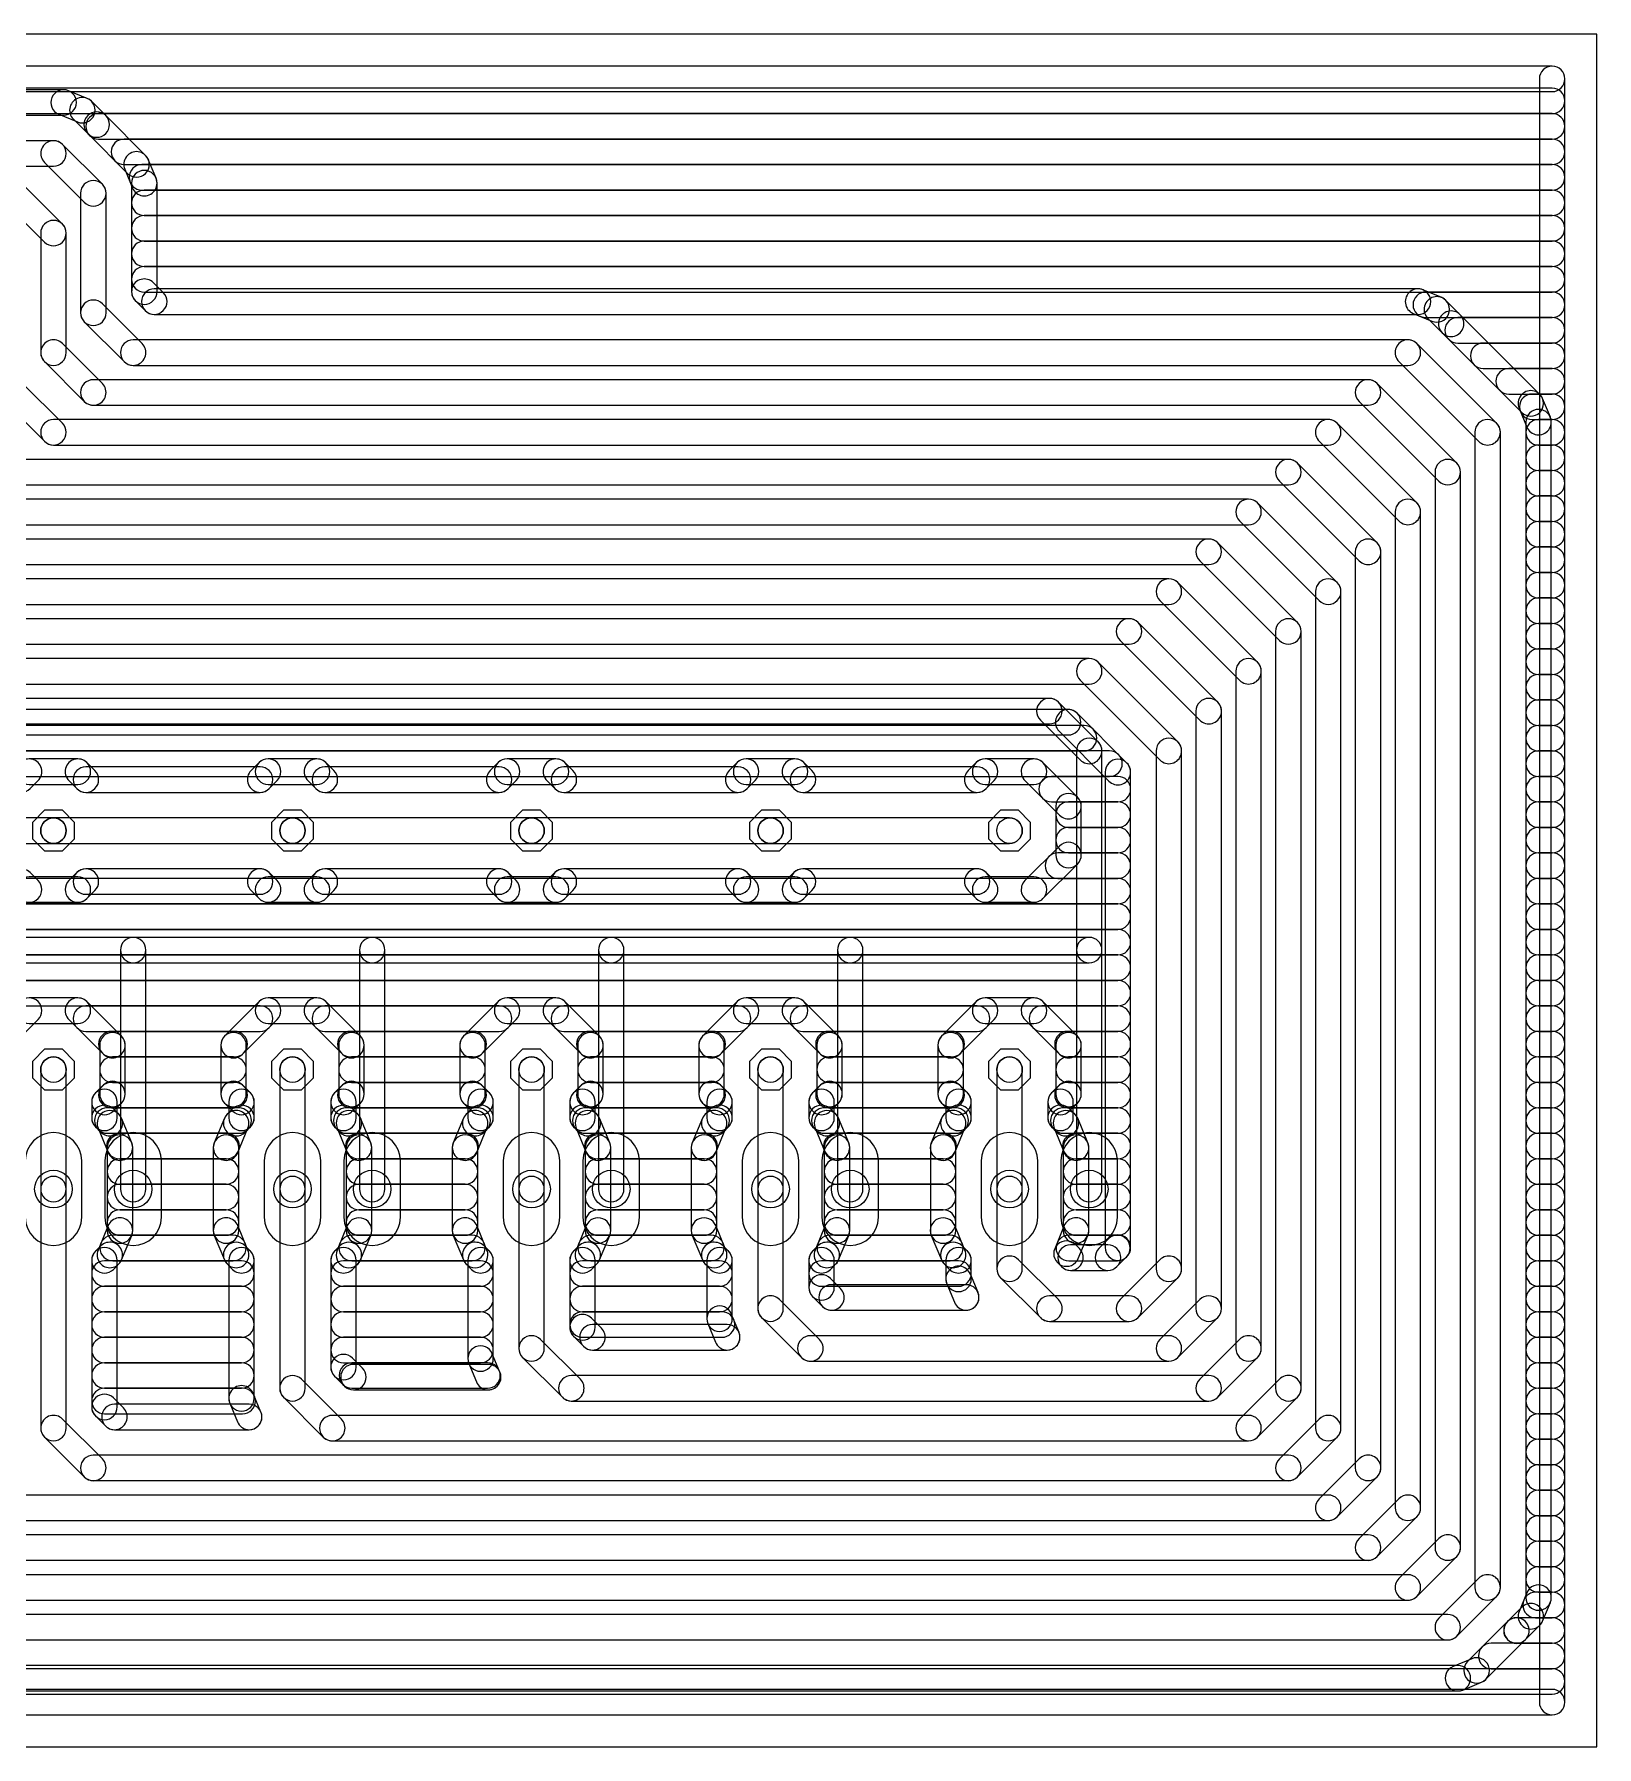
# Model space of a CAD drawing. Extents: x -1.3 to 82.2, y -1.3 to 53.3.
# Drawn here: x 32.4 to 82.2, y -1.3 to 53.3 of the extents above; entities that cross this region are included whole.
import ezdxf

# ---------------------------------------------------------------- set-up
doc = ezdxf.new("R2010")
doc.units = 0
for name, color, linetype in [('16', 174, 'CONTINUOUS'), ('17', 94, 'CONTINUOUS'), ('20', 178, 'CONTINUOUS'), ('44', 250, 'CONTINUOUS')]:
    doc.layers.add(name, color=color, linetype=linetype)

# ---------------------------------------------------------------- blocks, each defined once
blk = doc.blocks.new('OCTAGONP')
blk.add_lwpolyline([(-0.5, -0.2071), (-0.5, 0.2071), (-0.2071, 0.5), (0.2071, 0.5), (0.5, 0.2071), (0.5, -0.2071), (0.2071, -0.5), (-0.2071, -0.5)], close=True)
blk = doc.blocks.new('LONGP100')
blk.add_lwpolyline([(-0.5, -0.5), (0.5, -0.5, 1), (0.5, 0.5), (-0.5, 0.5, 1)], format="xyb", close=True)

msp = doc.modelspace()

# ---------------------------------------------------------------- linework, layer by layer
at = {"layer": '16'}
for points in [[(0.1524, 51.5012), (80.7976, 51.5012, 1), (80.7976, 52.314), (0.1524, 52.314, 1)], [(80.3912, 51.9076), (80.3912, 0.1524, 1), (81.204, 0.1524), (81.204, 51.9076, 1)], [(0.1524, 50.8), (80.7976, 50.8, 1), (80.7976, 51.6128), (0.1524, 51.6128, 1)], [(33.3434, 51.562), (3.4866, 51.562, 1), (3.4866, 50.7492), (33.3434, 50.7492, 1)], [(34.0963, 51.2836), (33.4989, 51.5311, 1), (33.1878, 50.7801), (33.7853, 50.5327, 1)], [(34.6855, 50.7382), (34.2282, 51.1955, 1), (33.6535, 50.6207), (34.1107, 50.1635, 1)], [(35.9555, 49.4682), (34.6855, 50.7382, 1), (34.1107, 50.1635), (35.3807, 48.8935, 1)], [(34.4553, 49.9872), (80.7976, 49.9872, 1), (80.7976, 50.8), (34.4553, 50.8, 1)], [(33.02, 49.9364), (3.81, 49.9364, 1), (3.81, 49.1236), (33.02, 49.1236, 1)], [(34.5774, 48.5474), (33.3074, 49.8174, 1), (32.7326, 49.2426), (34.0026, 47.9726, 1)], [(35.2681, 49.1744), (80.7976, 49.1744, 1), (80.7976, 49.9872), (35.2681, 49.9872, 1)], [(36.2911, 48.7389), (36.0436, 49.3363, 1), (35.2927, 49.0253), (35.5401, 48.4278, 1)], [(35.8391, 48.3616), (80.7976, 48.3616, 1), (80.7976, 49.1744), (35.8391, 49.1744, 1)], [(33.3074, 47.2774), (32.0374, 48.5474, 1), (31.4626, 47.9726), (32.7326, 46.7026, 1)], [(34.6964, 44.45), (34.6964, 48.26, 1), (33.8836, 48.26), (33.8836, 44.45, 1)], [(36.322, 45.1233), (36.322, 48.5834, 1), (35.5092, 48.5834), (35.5092, 45.1233, 1)], [(35.9156, 47.5488), (80.7976, 47.5488, 1), (80.7976, 48.3616), (35.9156, 48.3616, 1)], [(35.9156, 46.736), (80.7976, 46.736, 1), (80.7976, 47.5488), (35.9156, 47.5488, 1)], [(33.4264, 43.18), (33.4264, 46.99, 1), (32.6136, 46.99), (32.6136, 43.18, 1)], [(35.9156, 45.9232), (80.7976, 45.9232, 1), (80.7976, 46.736), (35.9156, 46.736, 1)], [(35.9156, 45.1104), (80.7976, 45.1104, 1), (80.7976, 45.9232), (35.9156, 45.9232, 1)], [(36.5207, 45.093), (36.203, 45.4107, 1), (35.6282, 44.836), (35.946, 44.5182, 1)], [(35.8474, 43.4674), (34.5774, 44.7374, 1), (34.0026, 44.1626), (35.2726, 42.8926, 1)], [(76.5234, 45.212), (36.2333, 45.212, 1), (36.2333, 44.3992), (76.5234, 44.3992, 1)], [(77.2763, 44.9336), (76.6789, 45.1811, 1), (76.3678, 44.4301), (76.9653, 44.1827, 1)], [(76.7686, 44.2976), (80.7976, 44.2976, 1), (80.7976, 45.1104), (76.7686, 45.1104, 1)], [(77.8655, 44.3882), (77.4082, 44.8455, 1), (76.8335, 44.2707), (77.2907, 43.8135, 1)], [(80.4055, 41.8482), (77.8655, 44.3882, 1), (77.2907, 43.8135), (79.8307, 41.2735, 1)], [(77.7877, 43.4848), (80.7976, 43.4848, 1), (80.7976, 44.2976), (77.7877, 44.2976, 1)], [(34.5774, 42.1974), (33.3074, 43.4674, 1), (32.7326, 42.8926), (34.0026, 41.6226, 1)], [(76.2, 43.5864), (35.56, 43.5864, 1), (35.56, 42.7736), (76.2, 42.7736, 1)], [(79.0274, 40.9274), (76.4874, 43.4674, 1), (75.9126, 42.8926), (78.4526, 40.3526, 1)], [(78.6005, 42.672), (80.7976, 42.672, 1), (80.7976, 43.4848), (78.6005, 43.4848, 1)], [(79.4133, 41.8592), (80.7976, 41.8592, 1), (80.7976, 42.672), (79.4133, 42.672, 1)], [(31.4626, 41.6226), (32.7326, 40.3526, 1), (33.3074, 40.9274), (32.0374, 42.1974, 1)], [(74.93, 42.3164), (34.29, 42.3164, 1), (34.29, 41.5036), (74.93, 41.5036, 1)], [(77.7574, 39.6574), (75.2174, 42.1974, 1), (74.6426, 41.6226), (77.1826, 39.0826, 1)], [(80.7411, 41.1189), (80.4936, 41.7163, 1), (79.7427, 41.4053), (79.9901, 40.8078, 1)], [(80.1629, 41.0464), (80.7976, 41.0464, 1), (80.7976, 41.8592), (80.1629, 41.8592, 1)], [(33.02, 40.2336), (73.66, 40.2336, 1), (73.66, 41.0464), (33.02, 41.0464, 1)], [(73.3726, 40.3526), (75.9126, 37.8126, 1), (76.4874, 38.3874), (73.9474, 40.9274, 1)], [(79.1464, 3.81), (79.1464, 40.64, 1), (78.3336, 40.64), (78.3336, 3.81, 1)], [(80.772, 3.4866), (80.772, 40.9634, 1), (79.9592, 40.9634), (79.9592, 3.4866, 1)], [(80.3656, 40.2336), (80.7976, 40.2336, 1), (80.7976, 41.0464), (80.3656, 41.0464, 1)], [(80.3656, 39.4208), (80.7976, 39.4208, 1), (80.7976, 40.2336), (80.3656, 40.2336, 1)], [(72.39, 39.7764), (31.75, 39.7764, 1), (31.75, 38.9636), (72.39, 38.9636, 1)], [(75.2174, 37.1174), (72.6774, 39.6574, 1), (72.1026, 39.0826), (74.6426, 36.5426, 1)], [(77.8764, 5.08), (77.8764, 39.37, 1), (77.0636, 39.37), (77.0636, 5.08, 1)], [(80.3656, 38.608), (80.7976, 38.608, 1), (80.7976, 39.4208), (80.3656, 39.4208, 1)], [(30.48, 37.6936), (71.12, 37.6936, 1), (71.12, 38.5064), (30.48, 38.5064, 1)], [(70.8326, 37.8126), (73.3726, 35.2726, 1), (73.9474, 35.8474), (71.4074, 38.3874, 1)], [(75.7936, 38.1), (75.7936, 6.35, 1), (76.6064, 6.35), (76.6064, 38.1, 1)], [(80.3656, 37.7952), (80.7976, 37.7952, 1), (80.7976, 38.608), (80.3656, 38.608, 1)], [(80.3656, 36.9824), (80.7976, 36.9824, 1), (80.7976, 37.7952), (80.3656, 37.7952, 1)], [(69.85, 37.2364), (29.21, 37.2364, 1), (29.21, 36.4236), (69.85, 36.4236, 1)], [(72.6774, 34.5774), (70.1374, 37.1174, 1), (69.5626, 36.5426), (72.1026, 34.0026, 1)], [(75.3364, 7.62), (75.3364, 36.83, 1), (74.5236, 36.83), (74.5236, 7.62, 1)], [(80.3656, 36.1696), (80.7976, 36.1696, 1), (80.7976, 36.9824), (80.3656, 36.9824, 1)], [(80.3656, 35.3568), (80.7976, 35.3568, 1), (80.7976, 36.1696), (80.3656, 36.1696, 1)], [(27.94, 35.1536), (68.58, 35.1536, 1), (68.58, 35.9664), (27.94, 35.9664, 1)], [(68.2926, 35.2726), (70.8326, 32.7326, 1), (71.4074, 33.3074), (68.8674, 35.8474, 1)], [(73.2536, 35.56), (73.2536, 8.89, 1), (74.0664, 8.89), (74.0664, 35.56, 1)], [(80.3656, 34.544), (80.7976, 34.544, 1), (80.7976, 35.3568), (80.3656, 35.3568, 1)], [(67.31, 34.6964), (26.67, 34.6964, 1), (26.67, 33.8836), (67.31, 33.8836, 1)], [(70.1374, 32.0374), (67.5974, 34.5774, 1), (67.0226, 34.0026), (69.5626, 31.4626, 1)], [(72.7964, 10.16), (72.7964, 34.29, 1), (71.9836, 34.29), (71.9836, 10.16, 1)], [(80.3656, 33.7312), (80.7976, 33.7312, 1), (80.7976, 34.544), (80.3656, 34.544, 1)], [(66.04, 33.4264), (24.13, 33.4264, 1), (24.13, 32.6136), (66.04, 32.6136, 1)], [(68.8674, 30.7674), (66.3274, 33.3074, 1), (65.7526, 32.7326), (68.2926, 30.1926, 1)], [(70.7136, 33.02), (70.7136, 11.43, 1), (71.5264, 11.43), (71.5264, 33.02, 1)], [(80.3656, 32.9184), (80.7976, 32.9184, 1), (80.7976, 33.7312), (80.3656, 33.7312, 1)], [(80.3656, 32.1056), (80.7976, 32.1056, 1), (80.7976, 32.9184), (80.3656, 32.9184, 1)], [(5.08, 31.3436), (64.77, 31.3436, 1), (64.77, 32.1564), (5.08, 32.1564, 1)], [(23.8066, 30.988), (65.3667, 30.988, 1), (65.3667, 31.8008), (23.8066, 31.8008, 1)], [(64.4826, 31.4626), (65.7526, 30.1926, 1), (66.3274, 30.7674), (65.0574, 32.0374, 1)], [(65.0793, 31.107), (66.667, 29.5193, 1), (67.2418, 30.094), (65.654, 31.6818, 1)], [(70.2564, 12.7), (70.2564, 31.75, 1), (69.4436, 31.75), (69.4436, 12.7, 1)], [(80.3656, 31.2928), (80.7976, 31.2928, 1), (80.7976, 32.1056), (80.3656, 32.1056, 1)], [(4.6592, 30.48), (65.8747, 30.48, 1), (65.8747, 31.2928), (4.6592, 31.2928, 1)], [(80.3656, 30.48), (80.7976, 30.48, 1), (80.7976, 31.2928), (80.3656, 31.2928, 1)], [(65.6336, 30.48), (65.6336, 24.13, 1), (66.4464, 24.13), (66.4464, 30.48, 1)], [(68.9864, 13.97), (68.9864, 30.48, 1), (68.1736, 30.48), (68.1736, 13.97, 1)], [(4.5122, 29.6672), (66.6874, 29.6672, 1), (66.6874, 30.48), (4.5122, 30.48, 1)], [(31.9541, 30.107), (31.7001, 29.853, 1), (32.2748, 29.2782), (32.5288, 29.5322, 1)], [(33.7986, 30.226), (32.2414, 30.226, 1), (32.2414, 29.4132), (33.7986, 29.4132, 1)], [(34.3399, 29.853), (34.0859, 30.107, 1), (33.5112, 29.5322), (33.7652, 29.2782, 1)], [(39.5741, 30.107), (39.3201, 29.853, 1), (39.8948, 29.2782), (40.1488, 29.5322, 1)], [(41.4186, 30.226), (39.8614, 30.226, 1), (39.8614, 29.4132), (41.4186, 29.4132, 1)], [(41.9599, 29.853), (41.7059, 30.107, 1), (41.1312, 29.5322), (41.3852, 29.2782, 1)], [(47.1941, 30.107), (46.9401, 29.853, 1), (47.5148, 29.2782), (47.7688, 29.5322, 1)], [(49.0386, 30.226), (47.4814, 30.226, 1), (47.4814, 29.4132), (49.0386, 29.4132, 1)], [(49.5799, 29.853), (49.3259, 30.107, 1), (48.7512, 29.5322), (49.0052, 29.2782, 1)], [(54.8141, 30.107), (54.5601, 29.853, 1), (55.1348, 29.2782), (55.3888, 29.5322, 1)], [(56.6586, 30.226), (55.1014, 30.226, 1), (55.1014, 29.4132), (56.6586, 29.4132, 1)], [(57.1999, 29.853), (56.9459, 30.107, 1), (56.3712, 29.5322), (56.6252, 29.2782, 1)], [(62.4341, 30.107), (62.1801, 29.853, 1), (62.7548, 29.2782), (63.0088, 29.5322, 1)], [(64.2786, 30.226), (62.7214, 30.226, 1), (62.7214, 29.4132), (64.2786, 29.4132, 1)], [(65.667, 29.0059), (64.5659, 30.107, 1), (63.9912, 29.5322), (65.0922, 28.4312, 1)], [(66.548, 29.8067), (66.548, 14.6433, 1), (67.3608, 14.6433), (67.3608, 29.8067, 1)], [(80.3656, 29.6672), (80.7976, 29.6672, 1), (80.7976, 30.48), (80.3656, 30.48, 1)], [(39.6074, 29.972), (34.0526, 29.972, 1), (34.0526, 29.1592), (39.6074, 29.1592, 1)], [(47.2274, 29.972), (41.6726, 29.972, 1), (41.6726, 29.1592), (47.2274, 29.1592, 1)], [(54.8474, 29.972), (49.2926, 29.972, 1), (49.2926, 29.1592), (54.8474, 29.1592, 1)], [(62.4674, 29.972), (56.9126, 29.972, 1), (56.9126, 29.1592), (62.4674, 29.1592, 1)], [(64.8374, 28.8544), (66.9544, 28.8544, 1), (66.9544, 29.6672), (64.8374, 29.6672, 1)], [(80.3656, 28.8544), (80.7976, 28.8544, 1), (80.7976, 29.6672), (80.3656, 29.6672, 1)], [(65.786, 27.1614), (65.786, 28.7186, 1), (64.9732, 28.7186), (64.9732, 27.1614, 1)], [(65.3796, 28.0416), (66.9544, 28.0416, 1), (66.9544, 28.8544), (65.3796, 28.8544, 1)], [(80.3656, 28.0416), (80.7976, 28.0416, 1), (80.7976, 28.8544), (80.3656, 28.8544, 1)], [(25.4, 27.5336), (33.02, 27.5336, 1), (33.02, 28.3464), (25.4, 28.3464, 1)], [(33.02, 27.5336), (40.64, 27.5336, 1), (40.64, 28.3464), (33.02, 28.3464, 1)], [(40.64, 27.5336), (48.26, 27.5336, 1), (48.26, 28.3464), (40.64, 28.3464, 1)], [(48.26, 27.5336), (55.88, 27.5336, 1), (55.88, 28.3464), (48.26, 28.3464, 1)], [(55.88, 27.5336), (63.5, 27.5336, 1), (63.5, 28.3464), (55.88, 28.3464, 1)], [(65.3796, 27.2288), (66.9544, 27.2288, 1), (66.9544, 28.0416), (65.3796, 28.0416, 1)], [(80.3656, 27.2288), (80.7976, 27.2288, 1), (80.7976, 28.0416), (80.3656, 28.0416, 1)], [(64.5659, 25.773), (65.667, 26.8741, 1), (65.0922, 27.4488), (63.9912, 26.3478, 1)], [(65.0406, 26.416), (66.9544, 26.416, 1), (66.9544, 27.2288), (65.0406, 27.2288, 1)], [(80.3656, 26.416), (80.7976, 26.416, 1), (80.7976, 27.2288), (80.3656, 27.2288, 1)], [(0.1524, 25.6032), (66.9544, 25.6032, 1), (66.9544, 26.416), (0.1524, 26.416, 1)], [(31.7001, 26.027), (31.9541, 25.773, 1), (32.5288, 26.3478), (32.2748, 26.6018, 1)], [(32.2414, 25.654), (33.7986, 25.654, 1), (33.7986, 26.4668), (32.2414, 26.4668, 1)], [(34.0859, 25.773), (34.3399, 26.027, 1), (33.7652, 26.6018), (33.5112, 26.3478, 1)], [(34.0526, 25.908), (39.6074, 25.908, 1), (39.6074, 26.7208), (34.0526, 26.7208, 1)], [(39.3201, 26.027), (39.5741, 25.773, 1), (40.1488, 26.3478), (39.8948, 26.6018, 1)], [(39.8614, 25.654), (41.4186, 25.654, 1), (41.4186, 26.4668), (39.8614, 26.4668, 1)], [(41.7059, 25.773), (41.9599, 26.027, 1), (41.3852, 26.6018), (41.1312, 26.3478, 1)], [(41.6726, 25.908), (47.2274, 25.908, 1), (47.2274, 26.7208), (41.6726, 26.7208, 1)], [(46.9401, 26.027), (47.1941, 25.773, 1), (47.7688, 26.3478), (47.5148, 26.6018, 1)], [(47.4814, 25.654), (49.0386, 25.654, 1), (49.0386, 26.4668), (47.4814, 26.4668, 1)], [(49.3259, 25.773), (49.5799, 26.027, 1), (49.0052, 26.6018), (48.7512, 26.3478, 1)], [(49.2926, 25.908), (54.8474, 25.908, 1), (54.8474, 26.7208), (49.2926, 26.7208, 1)], [(54.5601, 26.027), (54.8141, 25.773, 1), (55.3888, 26.3478), (55.1348, 26.6018, 1)], [(55.1014, 25.654), (56.6586, 25.654, 1), (56.6586, 26.4668), (55.1014, 26.4668, 1)], [(56.9459, 25.773), (57.1999, 26.027, 1), (56.6252, 26.6018), (56.3712, 26.3478, 1)], [(56.9126, 25.908), (62.4674, 25.908, 1), (62.4674, 26.7208), (56.9126, 26.7208, 1)], [(62.1801, 26.027), (62.4341, 25.773, 1), (63.0088, 26.3478), (62.7548, 26.6018, 1)], [(62.7214, 25.654), (64.2786, 25.654, 1), (64.2786, 26.4668), (62.7214, 26.4668, 1)], [(80.3656, 25.6032), (80.7976, 25.6032, 1), (80.7976, 26.416), (80.3656, 26.416, 1)], [(0.1524, 24.7904), (66.9544, 24.7904, 1), (66.9544, 25.6032), (0.1524, 25.6032, 1)], [(80.3656, 24.7904), (80.7976, 24.7904, 1), (80.7976, 25.6032), (80.3656, 25.6032, 1)], [(0.1524, 23.9776), (66.9544, 23.9776, 1), (66.9544, 24.7904), (0.1524, 24.7904, 1)], [(80.3656, 23.9776), (80.7976, 23.9776, 1), (80.7976, 24.7904), (80.3656, 24.7904, 1)], [(35.56, 24.5364), (27.94, 24.5364, 1), (27.94, 23.7236), (35.56, 23.7236, 1)], [(43.18, 24.5364), (35.56, 24.5364, 1), (35.56, 23.7236), (43.18, 23.7236, 1)], [(35.9664, 16.51), (35.9664, 24.13, 1), (35.1536, 24.13), (35.1536, 16.51, 1)], [(50.8, 24.5364), (43.18, 24.5364, 1), (43.18, 23.7236), (50.8, 23.7236, 1)], [(43.5864, 16.51), (43.5864, 24.13, 1), (42.7736, 24.13), (42.7736, 16.51, 1)], [(58.42, 24.5364), (50.8, 24.5364, 1), (50.8, 23.7236), (58.42, 23.7236, 1)], [(51.2064, 16.51), (51.2064, 24.13, 1), (50.3936, 24.13), (50.3936, 16.51, 1)], [(58.42, 23.7236), (66.04, 23.7236, 1), (66.04, 24.5364), (58.42, 24.5364, 1)], [(58.8264, 16.51), (58.8264, 24.13, 1), (58.0136, 24.13), (58.0136, 16.51, 1)], [(65.6336, 24.13), (65.6336, 16.51, 1), (66.4464, 16.51), (66.4464, 24.13, 1)], [(0.1524, 23.1648), (66.9544, 23.1648, 1), (66.9544, 23.9776), (0.1524, 23.9776, 1)], [(80.3656, 23.1648), (80.7976, 23.1648, 1), (80.7976, 23.9776), (80.3656, 23.9776, 1)], [(0.1524, 22.352), (66.9544, 22.352, 1), (66.9544, 23.1648), (0.1524, 23.1648, 1)], [(80.3656, 22.352), (80.7976, 22.352, 1), (80.7976, 23.1648), (80.3656, 23.1648, 1)], [(31.9541, 22.487), (30.853, 21.3859, 1), (31.4278, 20.8112), (32.5288, 21.9122, 1)], [(33.7986, 22.606), (32.2414, 22.606, 1), (32.2414, 21.7932), (33.7986, 21.7932, 1)], [(35.187, 21.3859), (34.0859, 22.487, 1), (33.5112, 21.9122), (34.6122, 20.8112, 1)], [(39.5741, 22.487), (38.473, 21.3859, 1), (39.0478, 20.8112), (40.1488, 21.9122, 1)], [(41.4186, 22.606), (39.8614, 22.606, 1), (39.8614, 21.7932), (41.4186, 21.7932, 1)], [(42.807, 21.3859), (41.7059, 22.487, 1), (41.1312, 21.9122), (42.2322, 20.8112, 1)], [(47.1941, 22.487), (46.093, 21.3859, 1), (46.6678, 20.8112), (47.7688, 21.9122, 1)], [(49.0386, 22.606), (47.4814, 22.606, 1), (47.4814, 21.7932), (49.0386, 21.7932, 1)], [(50.427, 21.3859), (49.3259, 22.487, 1), (48.7512, 21.9122), (49.8522, 20.8112, 1)], [(54.8141, 22.487), (53.713, 21.3859, 1), (54.2878, 20.8112), (55.3888, 21.9122, 1)], [(56.6586, 22.606), (55.1014, 22.606, 1), (55.1014, 21.7932), (56.6586, 21.7932, 1)], [(58.047, 21.3859), (56.9459, 22.487, 1), (56.3712, 21.9122), (57.4722, 20.8112, 1)], [(62.4341, 22.487), (61.333, 21.3859, 1), (61.9078, 20.8112), (63.0088, 21.9122, 1)], [(64.2786, 22.606), (62.7214, 22.606, 1), (62.7214, 21.7932), (64.2786, 21.7932, 1)], [(65.667, 21.3859), (64.5659, 22.487, 1), (63.9912, 21.9122), (65.0922, 20.8112, 1)], [(34.0526, 21.5392), (39.6074, 21.5392, 1), (39.6074, 22.352), (34.0526, 22.352, 1)], [(41.6726, 21.5392), (47.2274, 21.5392, 1), (47.2274, 22.352), (41.6726, 22.352, 1)], [(49.2926, 21.5392), (54.8474, 21.5392, 1), (54.8474, 22.352), (49.2926, 22.352, 1)], [(56.9126, 21.5392), (62.4674, 21.5392, 1), (62.4674, 22.352), (56.9126, 22.352, 1)], [(64.5326, 21.5392), (66.9544, 21.5392, 1), (66.9544, 22.352), (64.5326, 22.352, 1)], [(80.3656, 21.5392), (80.7976, 21.5392, 1), (80.7976, 22.352), (80.3656, 22.352, 1)], [(34.8653, 20.7264), (38.7946, 20.7264, 1), (38.7946, 21.5392), (34.8653, 21.5392, 1)], [(35.306, 19.5414), (35.306, 21.0986, 1), (34.4932, 21.0986), (34.4932, 19.5414, 1)], [(38.354, 21.0986), (38.354, 19.5414, 1), (39.1668, 19.5414), (39.1668, 21.0986, 1)], [(42.4854, 20.7264), (46.4146, 20.7264, 1), (46.4146, 21.5392), (42.4854, 21.5392, 1)], [(42.926, 19.5414), (42.926, 21.0986, 1), (42.1132, 21.0986), (42.1132, 19.5414, 1)], [(45.974, 21.0986), (45.974, 19.5414, 1), (46.7868, 19.5414), (46.7868, 21.0986, 1)], [(50.1054, 20.7264), (54.0346, 20.7264, 1), (54.0346, 21.5392), (50.1054, 21.5392, 1)], [(50.546, 19.5414), (50.546, 21.0986, 1), (49.7332, 21.0986), (49.7332, 19.5414, 1)], [(53.594, 21.0986), (53.594, 19.5414, 1), (54.4068, 19.5414), (54.4068, 21.0986, 1)], [(57.7254, 20.7264), (61.6546, 20.7264, 1), (61.6546, 21.5392), (57.7254, 21.5392, 1)], [(58.166, 19.5414), (58.166, 21.0986, 1), (57.3532, 21.0986), (57.3532, 19.5414, 1)], [(61.214, 21.0986), (61.214, 19.5414, 1), (62.0268, 19.5414), (62.0268, 21.0986, 1)], [(65.3453, 20.7264), (66.9544, 20.7264, 1), (66.9544, 21.5392), (65.3453, 21.5392, 1)], [(65.786, 19.5414), (65.786, 21.0986, 1), (64.9732, 21.0986), (64.9732, 19.5414, 1)], [(80.3656, 20.7264), (80.7976, 20.7264, 1), (80.7976, 21.5392), (80.3656, 21.5392, 1)], [(32.6136, 20.32), (32.6136, 16.51, 1), (33.4264, 16.51), (33.4264, 20.32, 1)], [(34.8996, 19.9136), (38.7604, 19.9136, 1), (38.7604, 20.7264), (34.8996, 20.7264, 1)], [(40.2336, 20.32), (40.2336, 16.51, 1), (41.0464, 16.51), (41.0464, 20.32, 1)], [(42.5196, 19.9136), (46.3804, 19.9136, 1), (46.3804, 20.7264), (42.5196, 20.7264, 1)], [(47.8536, 20.32), (47.8536, 16.51, 1), (48.6664, 16.51), (48.6664, 20.32, 1)], [(50.1396, 19.9136), (54.0004, 19.9136, 1), (54.0004, 20.7264), (50.1396, 20.7264, 1)], [(55.4736, 20.32), (55.4736, 16.51, 1), (56.2864, 16.51), (56.2864, 20.32, 1)], [(57.7596, 19.9136), (61.6204, 19.9136, 1), (61.6204, 20.7264), (57.7596, 20.7264, 1)], [(63.0936, 20.32), (63.0936, 16.51, 1), (63.9064, 16.51), (63.9064, 20.32, 1)], [(65.3796, 19.9136), (66.9544, 19.9136, 1), (66.9544, 20.7264), (65.3796, 20.7264, 1)], [(80.3656, 19.9136), (80.7976, 19.9136, 1), (80.7976, 20.7264), (80.3656, 20.7264, 1)], [(34.933, 19.0001), (35.187, 19.2541, 1), (34.6122, 19.8288), (34.3582, 19.5748, 1)], [(35.052, 18.7814), (35.052, 19.2874, 1), (34.2392, 19.2874), (34.2392, 18.7814, 1)], [(34.8654, 19.1008), (38.7946, 19.1008, 1), (38.7946, 19.9136), (34.8654, 19.9136, 1)], [(38.473, 19.2541), (38.727, 19.0001, 1), (39.3018, 19.5748), (39.0478, 19.8288, 1)], [(38.608, 19.2874), (38.608, 18.7814, 1), (39.4208, 18.7814), (39.4208, 19.2874, 1)], [(42.553, 19.0001), (42.807, 19.2541, 1), (42.2322, 19.8288), (41.9782, 19.5748, 1)], [(42.672, 18.7814), (42.672, 19.2874, 1), (41.8592, 19.2874), (41.8592, 18.7814, 1)], [(42.4854, 19.1008), (46.4146, 19.1008, 1), (46.4146, 19.9136), (42.4854, 19.9136, 1)], [(46.093, 19.2541), (46.347, 19.0001, 1), (46.9218, 19.5748), (46.6678, 19.8288, 1)], [(46.228, 19.2874), (46.228, 18.7814, 1), (47.0408, 18.7814), (47.0408, 19.2874, 1)], [(50.173, 19.0001), (50.427, 19.2541, 1), (49.8522, 19.8288), (49.5982, 19.5748, 1)], [(50.292, 18.7814), (50.292, 19.2874, 1), (49.4792, 19.2874), (49.4792, 18.7814, 1)], [(50.1054, 19.1008), (54.0346, 19.1008, 1), (54.0346, 19.9136), (50.1054, 19.9136, 1)], [(53.713, 19.2541), (53.967, 19.0001, 1), (54.5418, 19.5748), (54.2878, 19.8288, 1)], [(53.848, 19.2874), (53.848, 18.7814, 1), (54.6608, 18.7814), (54.6608, 19.2874, 1)], [(57.793, 19.0001), (58.047, 19.2541, 1), (57.4722, 19.8288), (57.2182, 19.5748, 1)], [(57.912, 18.7814), (57.912, 19.2874, 1), (57.0992, 19.2874), (57.0992, 18.7814, 1)], [(57.7254, 19.1008), (61.6546, 19.1008, 1), (61.6546, 19.9136), (57.7254, 19.9136, 1)], [(61.333, 19.2541), (61.587, 19.0001, 1), (62.1618, 19.5748), (61.9078, 19.8288, 1)], [(61.468, 19.2874), (61.468, 18.7814, 1), (62.2808, 18.7814), (62.2808, 19.2874, 1)], [(65.413, 19.0001), (65.667, 19.2541, 1), (65.0922, 19.8288), (64.8382, 19.5748, 1)], [(65.532, 18.7814), (65.532, 19.2874, 1), (64.7192, 19.2874), (64.7192, 18.7814, 1)], [(65.3453, 19.1008), (66.9544, 19.1008, 1), (66.9544, 19.9136), (65.3453, 19.9136, 1)], [(80.3656, 19.1008), (80.7976, 19.1008, 1), (80.7976, 19.9136), (80.3656, 19.9136, 1)], [(35.1039, 18.8978), (34.933, 19.0688, 1), (34.3582, 18.494), (34.5292, 18.3231, 1)], [(38.727, 19.0688), (38.5561, 18.8978, 1), (39.1308, 18.3231), (39.3018, 18.494, 1)], [(42.7239, 18.8978), (42.553, 19.0688, 1), (41.9782, 18.494), (42.1492, 18.3231, 1)], [(46.347, 19.0688), (46.1761, 18.8978, 1), (46.7508, 18.3231), (46.9218, 18.494, 1)], [(50.3439, 18.8978), (50.173, 19.0688, 1), (49.5982, 18.494), (49.7692, 18.3231, 1)], [(53.967, 19.0688), (53.7961, 18.8978, 1), (54.3708, 18.3231), (54.5418, 18.494, 1)], [(57.9639, 18.8978), (57.793, 19.0688, 1), (57.2182, 18.494), (57.3892, 18.3231, 1)], [(61.587, 19.0688), (61.4161, 18.8978, 1), (61.9908, 18.3231), (62.1618, 18.494, 1)], [(65.5839, 18.8978), (65.413, 19.0688, 1), (64.8382, 18.494), (65.0092, 18.3231, 1)], [(34.7326, 18.288), (38.9274, 18.288, 1), (38.9274, 19.1008), (34.7326, 19.1008, 1)], [(35.5147, 17.9871), (35.192, 18.766, 1), (34.4411, 18.4549), (34.7637, 17.676, 1)], [(38.468, 18.766), (38.1453, 17.9871, 1), (38.8963, 17.676), (39.2189, 18.4549, 1)], [(42.3526, 18.288), (46.5474, 18.288, 1), (46.5474, 19.1008), (42.3526, 19.1008, 1)], [(43.1347, 17.9871), (42.812, 18.766, 1), (42.0611, 18.4549), (42.3837, 17.676, 1)], [(46.088, 18.766), (45.7653, 17.9871, 1), (46.5163, 17.676), (46.8389, 18.4549, 1)], [(49.9726, 18.288), (54.1674, 18.288, 1), (54.1674, 19.1008), (49.9726, 19.1008, 1)], [(50.7547, 17.9871), (50.432, 18.766, 1), (49.6811, 18.4549), (50.0037, 17.676, 1)], [(53.708, 18.766), (53.3853, 17.9871, 1), (54.1363, 17.676), (54.4589, 18.4549, 1)], [(57.5926, 18.288), (61.7874, 18.288, 1), (61.7874, 19.1008), (57.5926, 19.1008, 1)], [(58.3747, 17.9871), (58.052, 18.766, 1), (57.3011, 18.4549), (57.6237, 17.676, 1)], [(61.328, 18.766), (61.0053, 17.9871, 1), (61.7563, 17.676), (62.0789, 18.4549, 1)], [(65.2126, 18.288), (66.9544, 18.288, 1), (66.9544, 19.1008), (65.2126, 19.1008, 1)], [(65.9947, 17.9871), (65.672, 18.766, 1), (64.9211, 18.4549), (65.2437, 17.676, 1)], [(80.3656, 18.288), (80.7976, 18.288, 1), (80.7976, 19.1008), (80.3656, 19.1008, 1)], [(35.1185, 17.4752), (38.5415, 17.4752, 1), (38.5415, 18.288), (35.1185, 18.288, 1)], [(35.5456, 15.1885), (35.5456, 17.8315, 1), (34.7328, 17.8315), (34.7328, 15.1885, 1)], [(38.1144, 17.8315), (38.1144, 15.1885, 1), (38.9272, 15.1885), (38.9272, 17.8315, 1)], [(42.7385, 17.4752), (46.1615, 17.4752, 1), (46.1615, 18.288), (42.7385, 18.288, 1)], [(43.1656, 15.1885), (43.1656, 17.8315, 1), (42.3528, 17.8315), (42.3528, 15.1885, 1)], [(45.7344, 17.8315), (45.7344, 15.1885, 1), (46.5472, 15.1885), (46.5472, 17.8315, 1)], [(50.3585, 17.4752), (53.7815, 17.4752, 1), (53.7815, 18.288), (50.3585, 18.288, 1)], [(50.7856, 15.1885), (50.7856, 17.8315, 1), (49.9728, 17.8315), (49.9728, 15.1885, 1)], [(53.3544, 17.8315), (53.3544, 15.1885, 1), (54.1672, 15.1885), (54.1672, 17.8315, 1)], [(57.9785, 17.4752), (61.4015, 17.4752, 1), (61.4015, 18.288), (57.9785, 18.288, 1)], [(58.4056, 15.1885), (58.4056, 17.8315, 1), (57.5928, 17.8315), (57.5928, 15.1885, 1)], [(60.9744, 17.8315), (60.9744, 15.1885, 1), (61.7872, 15.1885), (61.7872, 17.8315, 1)], [(65.5985, 17.4752), (66.9544, 17.4752, 1), (66.9544, 18.288), (65.5985, 18.288, 1)], [(66.0256, 15.1885), (66.0256, 17.8315, 1), (65.2128, 17.8315), (65.2128, 15.1885, 1)], [(80.3656, 17.4752), (80.7976, 17.4752, 1), (80.7976, 18.288), (80.3656, 18.288, 1)], [(35.1392, 16.6624), (38.5208, 16.6624, 1), (38.5208, 17.4752), (35.1392, 17.4752, 1)], [(42.7592, 16.6624), (46.1408, 16.6624, 1), (46.1408, 17.4752), (42.7592, 17.4752, 1)], [(50.3792, 16.6624), (53.7608, 16.6624, 1), (53.7608, 17.4752), (50.3792, 17.4752, 1)], [(57.9992, 16.6624), (61.3808, 16.6624, 1), (61.3808, 17.4752), (57.9992, 17.4752, 1)], [(65.6192, 16.6624), (66.9544, 16.6624, 1), (66.9544, 17.4752), (65.6192, 17.4752, 1)], [(80.3656, 16.6624), (80.7976, 16.6624, 1), (80.7976, 17.4752), (80.3656, 17.4752, 1)], [(32.6136, 16.51), (32.6136, 8.89, 1), (33.4264, 8.89), (33.4264, 16.51, 1)], [(35.1392, 15.8496), (38.5208, 15.8496, 1), (38.5208, 16.6624), (35.1392, 16.6624, 1)], [(40.2336, 16.51), (40.2336, 10.16, 1), (41.0464, 10.16), (41.0464, 16.51, 1)], [(42.7592, 15.8496), (46.1408, 15.8496, 1), (46.1408, 16.6624), (42.7592, 16.6624, 1)], [(47.8536, 16.51), (47.8536, 11.43, 1), (48.6664, 11.43), (48.6664, 16.51, 1)], [(50.3792, 15.8496), (53.7608, 15.8496, 1), (53.7608, 16.6624), (50.3792, 16.6624, 1)], [(55.4736, 16.51), (55.4736, 12.7, 1), (56.2864, 12.7), (56.2864, 16.51, 1)], [(57.9992, 15.8496), (61.3808, 15.8496, 1), (61.3808, 16.6624), (57.9992, 16.6624, 1)], [(63.0936, 16.51), (63.0936, 13.97, 1), (63.9064, 13.97), (63.9064, 16.51, 1)], [(65.6192, 15.8496), (66.9544, 15.8496, 1), (66.9544, 16.6624), (65.6192, 16.6624, 1)], [(80.3656, 15.8496), (80.7976, 15.8496, 1), (80.7976, 16.6624), (80.3656, 16.6624, 1)], [(35.1392, 15.0368), (38.5208, 15.0368, 1), (38.5208, 15.8496), (35.1392, 15.8496, 1)], [(42.7592, 15.0368), (46.1408, 15.0368, 1), (46.1408, 15.8496), (42.7592, 15.8496, 1)], [(50.3792, 15.0368), (53.7608, 15.0368, 1), (53.7608, 15.8496), (50.3792, 15.8496, 1)], [(57.9992, 15.0368), (61.3808, 15.0368, 1), (61.3808, 15.8496), (57.9992, 15.8496, 1)], [(65.6192, 15.0368), (66.9544, 15.0368, 1), (66.9544, 15.8496), (65.6192, 15.8496, 1)], [(80.3656, 15.0368), (80.7976, 15.0368, 1), (80.7976, 15.8496), (80.3656, 15.8496, 1)], [(35.192, 14.254), (35.5147, 15.0329, 1), (34.7637, 15.344), (34.4411, 14.5651, 1)], [(38.1453, 15.0329), (38.468, 14.254, 1), (39.2189, 14.5651), (38.8963, 15.344, 1)], [(42.812, 14.254), (43.1347, 15.0329, 1), (42.3837, 15.344), (42.0611, 14.5651, 1)], [(45.7653, 15.0329), (46.088, 14.254, 1), (46.8389, 14.5651), (46.5163, 15.344, 1)], [(50.432, 14.254), (50.7547, 15.0329, 1), (50.0037, 15.344), (49.6811, 14.5651, 1)], [(53.3853, 15.0329), (53.708, 14.254, 1), (54.4589, 14.5651), (54.1363, 15.344, 1)], [(58.052, 14.254), (58.3747, 15.0329, 1), (57.6237, 15.344), (57.3011, 14.5651, 1)], [(61.0053, 15.0329), (61.328, 14.254, 1), (62.0789, 14.5651), (61.7563, 15.344, 1)], [(65.6904, 14.2985), (65.9947, 15.0329, 1), (65.2437, 15.344), (64.9395, 14.6095, 1)], [(34.933, 13.9512), (35.1039, 14.1222, 1), (34.5292, 14.6969), (34.3582, 14.526, 1)], [(34.908, 14.224), (38.752, 14.224, 1), (38.752, 15.0368), (34.908, 15.0368, 1)], [(38.5561, 14.1222), (38.727, 13.9512, 1), (39.3018, 14.526), (39.1308, 14.6969, 1)], [(42.553, 13.9512), (42.7239, 14.1222, 1), (42.1492, 14.6969), (41.9782, 14.526, 1)], [(42.528, 14.224), (46.372, 14.224, 1), (46.372, 15.0368), (42.528, 15.0368, 1)], [(46.1761, 14.1222), (46.347, 13.9512, 1), (46.9218, 14.526), (46.7508, 14.6969, 1)], [(50.173, 13.9512), (50.3439, 14.1222, 1), (49.7692, 14.6969), (49.5982, 14.526, 1)], [(50.148, 14.224), (53.992, 14.224, 1), (53.992, 15.0368), (50.148, 15.0368, 1)], [(53.7961, 14.1222), (53.967, 13.9512, 1), (54.5418, 14.526), (54.3708, 14.6969, 1)], [(57.793, 13.9512), (57.9639, 14.1222, 1), (57.3892, 14.6969), (57.2182, 14.526, 1)], [(57.768, 14.224), (61.612, 14.224, 1), (61.612, 15.0368), (57.768, 15.0368, 1)], [(61.4161, 14.1222), (61.587, 13.9512, 1), (62.1618, 14.526), (61.9908, 14.6969, 1)], [(65.7307, 14.613), (65.6023, 14.7413, 1), (65.0276, 14.1666), (65.156, 14.0382, 1)], [(65.388, 14.224), (66.9415, 14.224, 1), (66.9415, 15.0368), (65.388, 15.0368, 1)], [(66.667, 14.9307), (66.3493, 14.613, 1), (66.924, 14.0382), (67.2418, 14.356, 1)], [(80.3656, 14.224), (80.7976, 14.224, 1), (80.7976, 15.0368), (80.3656, 15.0368, 1)], [(35.052, 9.5633), (35.052, 14.2386, 1), (34.2392, 14.2386), (34.2392, 9.5633, 1)], [(34.6456, 13.4112), (39.0144, 13.4112, 1), (39.0144, 14.224), (34.6456, 14.224, 1)], [(38.608, 14.2386), (38.608, 9.8366, 1), (39.4208, 9.8366), (39.4208, 14.2386, 1)], [(42.672, 10.8333), (42.672, 14.2386, 1), (41.8592, 14.2386), (41.8592, 10.8333, 1)], [(42.2656, 13.4112), (46.6344, 13.4112, 1), (46.6344, 14.224), (42.2656, 14.224, 1)], [(46.228, 14.2386), (46.228, 11.1066, 1), (47.0408, 11.1066), (47.0408, 14.2386, 1)], [(50.292, 12.1033), (50.292, 14.2386, 1), (49.4792, 14.2386), (49.4792, 12.1033, 1)], [(49.8856, 13.4112), (54.2544, 13.4112, 1), (54.2544, 14.224), (49.8856, 14.224, 1)], [(53.848, 14.2386), (53.848, 12.3766, 1), (54.6608, 12.3766), (54.6608, 14.2386, 1)], [(57.912, 13.3733), (57.912, 14.2386, 1), (57.0992, 14.2386), (57.0992, 13.3733, 1)], [(57.5056, 13.4112), (61.8744, 13.4112, 1), (61.8744, 14.224), (57.5056, 14.224, 1)], [(61.468, 14.2386), (61.468, 13.6466, 1), (62.2808, 13.6466), (62.2808, 14.2386, 1)], [(63.2126, 13.6826), (64.4826, 12.4126, 1), (65.0574, 12.9874), (63.7874, 14.2574, 1)], [(66.6367, 14.732), (65.4433, 14.732, 1), (65.4433, 13.9192), (66.6367, 13.9192, 1)], [(67.5974, 12.4126), (68.8674, 13.6826, 1), (68.2926, 14.2574), (67.0226, 12.9874, 1)], [(80.3656, 13.4112), (80.7976, 13.4112, 1), (80.7976, 14.224), (80.3656, 14.224, 1)], [(58.1107, 13.343), (57.793, 13.6607, 1), (57.2182, 13.086), (57.536, 12.7682, 1)], [(61.4989, 13.4911), (61.7438, 12.9001, 1), (62.4947, 13.2111), (62.2499, 13.8022, 1)], [(34.6456, 12.5984), (39.0144, 12.5984, 1), (39.0144, 13.4112), (34.6456, 13.4112, 1)], [(42.2656, 12.5984), (46.6344, 12.5984, 1), (46.6344, 13.4112), (42.2656, 13.4112, 1)], [(49.8856, 12.5984), (54.2544, 12.5984, 1), (54.2544, 13.4112), (49.8856, 13.4112, 1)], [(55.5926, 12.4126), (56.8626, 11.1426, 1), (57.4374, 11.7174), (56.1674, 12.9874, 1)], [(62.1192, 13.462), (57.8233, 13.462, 1), (57.8233, 12.6492), (62.1192, 12.6492, 1)], [(64.77, 12.2936), (67.31, 12.2936, 1), (67.31, 13.1064), (64.77, 13.1064, 1)], [(68.8674, 11.1426), (70.1374, 12.4126, 1), (69.5626, 12.9874), (68.2926, 11.7174, 1)], [(80.3656, 12.5984), (80.7976, 12.5984, 1), (80.7976, 13.4112), (80.3656, 13.4112, 1)], [(34.6456, 11.7856), (39.0144, 11.7856, 1), (39.0144, 12.5984), (34.6456, 12.5984, 1)], [(42.2656, 11.7856), (46.6344, 11.7856, 1), (46.6344, 12.5984), (42.2656, 12.5984, 1)], [(49.8856, 11.7856), (54.3309, 11.7856, 1), (54.3309, 12.5984), (49.8856, 12.5984, 1)], [(53.8789, 12.2211), (54.1238, 11.6301, 1), (54.8747, 11.9411), (54.6299, 12.5322, 1)], [(80.3656, 11.7856), (80.7976, 11.7856, 1), (80.7976, 12.5984), (80.3656, 12.5984, 1)], [(50.4907, 12.073), (50.173, 12.3907, 1), (49.5982, 11.816), (49.916, 11.4982, 1)], [(54.4992, 12.192), (50.2033, 12.192, 1), (50.2033, 11.3792), (54.4992, 11.3792, 1)], [(34.6456, 10.9728), (39.0144, 10.9728, 1), (39.0144, 11.7856), (34.6456, 11.7856, 1)], [(42.2656, 10.9728), (46.6344, 10.9728, 1), (46.6344, 11.7856), (42.2656, 11.7856, 1)], [(46.2589, 10.9511), (46.5038, 10.3601, 1), (47.2547, 10.6711), (47.0099, 11.2622, 1)], [(49.8174, 10.4474), (48.5474, 11.7174, 1), (47.9726, 11.1426), (49.2426, 9.8726, 1)], [(57.15, 11.0236), (68.58, 11.0236, 1), (68.58, 11.8364), (57.15, 11.8364, 1)], [(70.8326, 11.7174), (69.5626, 10.4474, 1), (70.1374, 9.8726), (71.4074, 11.1426, 1)], [(80.3656, 10.9728), (80.7976, 10.9728, 1), (80.7976, 11.7856), (80.3656, 11.7856, 1)], [(34.6456, 10.16), (39.0144, 10.16, 1), (39.0144, 10.9728), (34.6456, 10.9728, 1)], [(42.8707, 10.803), (42.553, 11.1207, 1), (41.9782, 10.546), (42.296, 10.2282, 1)], [(42.5325, 10.16), (46.8582, 10.16, 1), (46.8582, 10.9728), (42.5325, 10.9728, 1)], [(46.8792, 10.922), (42.5833, 10.922, 1), (42.5833, 10.1092), (46.8792, 10.1092, 1)], [(80.3656, 10.16), (80.7976, 10.16, 1), (80.7976, 10.9728), (80.3656, 10.9728, 1)], [(40.3526, 9.8726), (41.6226, 8.6026, 1), (42.1974, 9.1774), (40.9274, 10.4474, 1)], [(69.85, 10.5664), (49.53, 10.5664, 1), (49.53, 9.7536), (69.85, 9.7536, 1)], [(71.4074, 8.6026), (72.6774, 9.8726, 1), (72.1026, 10.4474), (70.8326, 9.1774, 1)], [(34.6456, 9.3472), (39.0488, 9.3472, 1), (39.0488, 10.16), (34.6456, 10.16, 1)], [(35.2507, 9.533), (34.933, 9.8507, 1), (34.3582, 9.276), (34.676, 8.9582, 1)], [(38.6389, 9.6811), (38.8838, 9.0901, 1), (39.6347, 9.4011), (39.3899, 9.9922, 1)], [(80.3656, 9.3472), (80.7976, 9.3472, 1), (80.7976, 10.16), (80.3656, 10.16, 1)], [(34.5774, 7.9074), (33.3074, 9.1774, 1), (32.7326, 8.6026), (34.0026, 7.3326, 1)], [(39.2592, 9.652), (34.9633, 9.652, 1), (34.9633, 8.8392), (39.2592, 8.8392, 1)], [(41.91, 8.4836), (71.12, 8.4836, 1), (71.12, 9.2964), (41.91, 9.2964, 1)], [(73.3726, 9.1774), (72.1026, 7.9074, 1), (72.6774, 7.3326), (73.9474, 8.6026, 1)], [(80.3656, 8.5344), (80.7976, 8.5344, 1), (80.7976, 9.3472), (80.3656, 9.3472, 1)], [(80.3656, 7.7216), (80.7976, 7.7216, 1), (80.7976, 8.5344), (80.3656, 8.5344, 1)], [(72.39, 8.0264), (34.29, 8.0264, 1), (34.29, 7.2136), (72.39, 7.2136, 1)], [(73.9474, 6.0626), (75.2174, 7.3326, 1), (74.6426, 7.9074), (73.3726, 6.6374, 1)], [(80.3656, 6.9088), (80.7976, 6.9088, 1), (80.7976, 7.7216), (80.3656, 7.7216, 1)], [(26.67, 5.9436), (73.66, 5.9436, 1), (73.66, 6.7564), (26.67, 6.7564, 1)], [(75.9126, 6.6374), (74.6426, 5.3674, 1), (75.2174, 4.7926), (76.4874, 6.0626, 1)], [(80.3656, 6.096), (80.7976, 6.096, 1), (80.7976, 6.9088), (80.3656, 6.9088, 1)], [(80.3656, 5.2832), (80.7976, 5.2832, 1), (80.7976, 6.096), (80.3656, 6.096, 1)], [(74.93, 5.4864), (19.05, 5.4864, 1), (19.05, 4.6736), (74.93, 4.6736, 1)], [(76.4874, 3.5226), (77.7574, 4.7926, 1), (77.1826, 5.3674), (75.9126, 4.0974, 1)], [(80.3656, 4.4704), (80.7976, 4.4704, 1), (80.7976, 5.2832), (80.3656, 5.2832, 1)], [(80.3656, 3.6576), (80.7976, 3.6576, 1), (80.7976, 4.4704), (80.3656, 4.4704, 1)], [(11.43, 3.4036), (76.2, 3.4036, 1), (76.2, 4.2164), (11.43, 4.2164, 1)], [(77.7574, 2.2526), (79.0274, 3.5226, 1), (78.4526, 4.0974), (77.1826, 2.8274, 1)], [(80.4936, 2.7336), (80.7411, 3.3311, 1), (79.9901, 3.6422), (79.7427, 3.0447, 1)], [(79.9482, 2.1445), (80.4055, 2.6018, 1), (79.8307, 3.1765), (79.3735, 2.7192, 1)], [(80.2681, 2.8448), (80.7976, 2.8448, 1), (80.7976, 3.6576), (80.2681, 3.6576, 1)], [(3.81, 2.1336), (77.47, 2.1336, 1), (77.47, 2.9464), (3.81, 2.9464, 1)], [(78.6782, 0.8745), (79.9482, 2.1445, 1), (79.3735, 2.7192), (78.1035, 1.4492, 1)], [(79.6673, 2.032), (80.7976, 2.032, 1), (80.7976, 2.8448), (79.6673, 2.8448, 1)], [(78.8545, 1.2192), (80.7976, 1.2192, 1), (80.7976, 2.032), (78.8545, 2.032, 1)], [(0.1524, 0.4064), (80.7976, 0.4064, 1), (80.7976, 1.2192), (0.1524, 1.2192, 1)], [(3.4866, 0.508), (77.7934, 0.508, 1), (77.7934, 1.3208), (3.4866, 1.3208, 1)], [(77.9489, 0.5389), (78.5463, 0.7864, 1), (78.2353, 1.5373), (77.6378, 1.2899, 1)], [(80.7976, 0.5588), (0.1524, 0.5588, 1), (0.1524, -0.254), (80.7976, -0.254, 1)]]:
    msp.add_lwpolyline(points, format="xyb", close=True, dxfattribs=at)
at = {"layer": '20'}
for p, q in [((82.22, 53.33), (-1.27, 53.33)), ((82.22, -1.27), (82.22, 53.33)), ((-1.27, -1.27), (82.22, -1.27))]:
    msp.add_line(p, q, dxfattribs=at)
at = {"layer": '44'}
for centre, radius in [((33.02, 27.94), 0.4064), ((40.64, 27.94), 0.4064), ((48.26, 27.94), 0.4064), ((55.88, 27.94), 0.4064), ((63.5, 27.94), 0.4064), ((33.02, 20.32), 0.4064), ((40.64, 20.32), 0.4064), ((48.26, 20.32), 0.4064), ((55.88, 20.32), 0.4064), ((63.5, 20.32), 0.4064), ((33.02, 16.51), 0.6), ((35.56, 16.51), 0.6), ((40.64, 16.51), 0.6), ((43.18, 16.51), 0.6), ((48.26, 16.51), 0.6), ((50.8, 16.51), 0.6), ((55.88, 16.51), 0.6), ((58.42, 16.51), 0.6), ((63.5, 16.51), 0.6), ((66.04, 16.51), 0.6)]:
    msp.add_circle(centre, radius, dxfattribs=at)

# ---------------------------------------------------------------- block references
at = {"layer": '17', "rotation": 90}
for name, p, xscale, yscale in [('OCTAGONP', (33.02, 27.94), 1.3208, 1.3208), ('OCTAGONP', (40.64, 27.94), 1.3208, 1.3208), ('OCTAGONP', (48.26, 27.94), 1.3208, 1.3208), ('OCTAGONP', (55.88, 27.94), 1.3208, 1.3208), ('OCTAGONP', (63.5, 27.94), 1.3208, 1.3208), ('OCTAGONP', (33.02, 20.32), 1.3208, 1.3208), ('OCTAGONP', (40.64, 20.32), 1.3208, 1.3208), ('OCTAGONP', (48.26, 20.32), 1.3208, 1.3208), ('OCTAGONP', (55.88, 20.32), 1.3208, 1.3208), ('OCTAGONP', (63.5, 20.32), 1.3208, 1.3208), ('LONGP100', (33.02, 16.51), 1.8, 1.8), ('LONGP100', (35.56, 16.51), 1.8, 1.8), ('LONGP100', (40.64, 16.51), 1.8, 1.8), ('LONGP100', (43.18, 16.51), 1.8, 1.8), ('LONGP100', (48.26, 16.51), 1.8, 1.8), ('LONGP100', (50.8, 16.51), 1.8, 1.8), ('LONGP100', (55.88, 16.51), 1.8, 1.8), ('LONGP100', (58.42, 16.51), 1.8, 1.8), ('LONGP100', (63.5, 16.51), 1.8, 1.8), ('LONGP100', (66.04, 16.51), 1.8, 1.8)]:
    msp.add_blockref(name, p, dxfattribs=dict(at, xscale=xscale, yscale=yscale))

doc.saveas('drawing.dxf')
